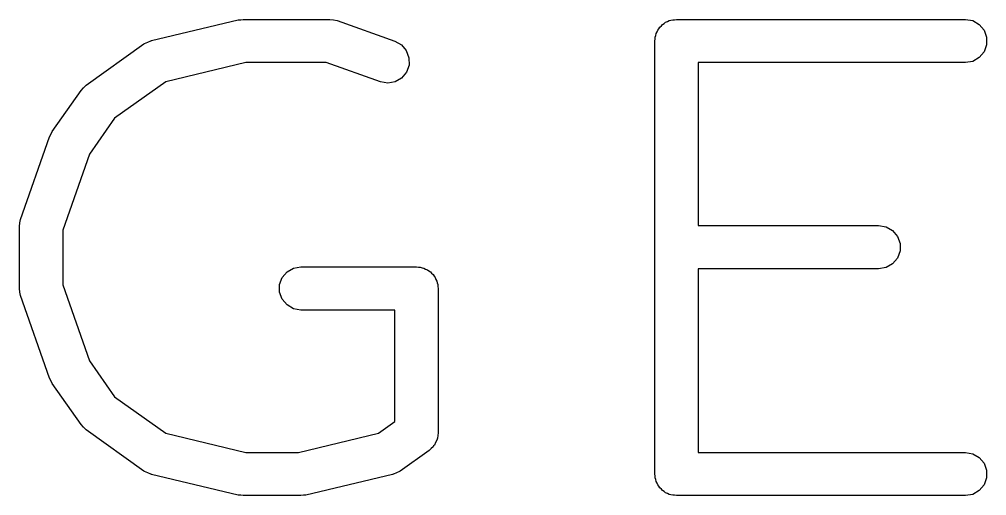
# Model space of a CAD drawing. Extents: x 81 to 182, y -126 to -101.
# Drawn here: x 128.17 to 148.42, y -110.56 to -100.58 of the extents above; entities that cross this region are included whole.
import ezdxf

# ---------------------------------------------------------------- set-up
doc = ezdxf.new("R2010")
doc.units = 0
doc.header["$MEASUREMENT"] = 0
doc.layers.add('BLACK', color=7, linetype='CONTINUOUS')

msp = doc.modelspace()

# ---------------------------------------------------------------- linework, layer by layer
at = {"layer": 'Black'}
for p, q in [((130.939, -101.023), (132.754, -100.591)), ((132.754, -100.591), (132.806, -100.588)), ((132.806, -100.588), (132.859, -100.579)), ((132.859, -100.579), (134.673, -100.579)), ((134.673, -100.579), (134.749, -100.592)), ((134.749, -100.592), (134.825, -100.605)), ((134.825, -100.605), (136.035, -101.037)), ((141.673, -100.665), (141.703, -100.64)), ((141.703, -100.64), (141.741, -100.626)), ((141.741, -100.626), (141.775, -100.606)), ((141.775, -100.606), (141.814, -100.599)), ((141.814, -100.599), (141.851, -100.586)), ((141.851, -100.586), (141.891, -100.586)), ((141.891, -100.586), (141.93, -100.579)), ((141.93, -100.579), (147.978, -100.579)), ((147.978, -100.579), (148.133, -100.606)), ((148.133, -100.606), (148.269, -100.685)), ((141.504, -100.877), (141.524, -100.843)), ((141.524, -100.843), (141.537, -100.806)), ((141.537, -100.806), (141.563, -100.775)), ((141.563, -100.775), (141.583, -100.741)), ((141.583, -100.741), (141.613, -100.715)), ((141.613, -100.715), (141.639, -100.685)), ((141.639, -100.685), (141.673, -100.665)), ((148.269, -100.685), (148.37, -100.806)), ((148.37, -100.806), (148.424, -100.954)), ((130.859, -101.058), (130.923, -101.027)), ((130.923, -101.027), (130.931, -101.026)), ((130.931, -101.026), (130.939, -101.023)), ((136.035, -101.037), (136.172, -101.115)), ((141.476, -101.032), (141.483, -100.993)), ((141.476, -110.104), (141.476, -101.032)), ((141.483, -100.954), (141.497, -100.916)), ((141.483, -100.993), (141.483, -100.954)), ((141.497, -100.916), (141.504, -100.877)), ((148.424, -100.954), (148.424, -101.111)), ((129.571, -101.959), (130.781, -101.095)), ((130.781, -101.095), (130.788, -101.091)), ((130.788, -101.091), (130.795, -101.086)), ((130.795, -101.086), (130.859, -101.058)), ((136.172, -101.115), (136.274, -101.235)), ((136.274, -101.235), (136.329, -101.383)), ((148.37, -101.259), (148.269, -101.38)), ((148.424, -101.111), (148.37, -101.259)), ((136.329, -101.383), (136.33, -101.54)), ((148.133, -101.459), (147.978, -101.486)), ((148.269, -101.38), (148.133, -101.459)), ((132.912, -101.486), (131.236, -101.885)), ((134.594, -101.486), (132.912, -101.486)), ((135.73, -101.891), (134.594, -101.486)), ((136.33, -101.54), (136.277, -101.689)), ((147.978, -101.486), (142.384, -101.486)), ((142.384, -101.486), (142.384, -104.898)), ((136.176, -101.81), (136.04, -101.89)), ((136.277, -101.689), (136.176, -101.81)), ((128.858, -102.932), (129.463, -102.068)), ((129.463, -102.068), (129.517, -102.014)), ((129.517, -102.014), (129.571, -101.959)), ((131.236, -101.885), (130.162, -102.652)), ((135.885, -101.918), (135.73, -101.891)), ((136.04, -101.89), (135.885, -101.918)), ((130.162, -102.652), (129.638, -103.401)), ((128.197, -104.77), (128.802, -103.042)), ((128.802, -103.042), (128.832, -102.988)), ((128.832, -102.988), (128.858, -102.932)), ((129.638, -103.401), (129.079, -104.997)), ((128.172, -104.92), (128.185, -104.845)), ((128.185, -104.845), (128.197, -104.77)), ((142.384, -104.898), (146.163, -104.898)), ((146.163, -104.898), (146.319, -104.926)), ((128.172, -106.216), (128.172, -104.92)), ((129.079, -104.997), (129.079, -106.139)), ((146.319, -104.926), (146.455, -105.005)), ((146.455, -105.005), (146.556, -105.125)), ((146.556, -105.125), (146.61, -105.273)), ((146.61, -105.273), (146.61, -105.431)), ((146.61, -105.431), (146.556, -105.579)), ((146.455, -105.699), (146.319, -105.778)), ((146.556, -105.579), (146.455, -105.699)), ((133.675, -105.989), (133.777, -105.869)), ((133.777, -105.869), (133.913, -105.79)), ((133.913, -105.79), (134.068, -105.762)), ((134.068, -105.762), (136.487, -105.762)), ((136.487, -105.762), (136.526, -105.769)), ((136.526, -105.769), (136.566, -105.769)), ((136.566, -105.769), (136.603, -105.783)), ((136.603, -105.783), (136.642, -105.79)), ((136.642, -105.79), (136.677, -105.81)), ((136.677, -105.81), (136.714, -105.823)), ((136.714, -105.823), (136.744, -105.849)), ((136.744, -105.849), (136.779, -105.869)), ((136.779, -105.869), (136.804, -105.899)), ((136.804, -105.899), (136.835, -105.924)), ((146.163, -105.806), (142.384, -105.806)), ((142.384, -105.806), (142.384, -109.65)), ((146.319, -105.778), (146.163, -105.806)), ((133.621, -106.137), (133.675, -105.989)), ((136.835, -105.924), (136.855, -105.959)), ((136.855, -105.959), (136.88, -105.989)), ((136.88, -105.989), (136.894, -106.026)), ((136.894, -106.026), (136.913, -106.061)), ((136.913, -106.061), (136.92, -106.1)), ((136.92, -106.1), (136.934, -106.137)), ((128.185, -106.291), (128.172, -106.216)), ((128.197, -106.366), (128.185, -106.291)), ((129.079, -106.139), (129.638, -107.735)), ((133.621, -106.295), (133.621, -106.137)), ((133.675, -106.443), (133.621, -106.295)), ((136.934, -106.137), (136.934, -106.177)), ((136.934, -106.177), (136.941, -106.216)), ((136.941, -106.216), (136.941, -109.24)), ((128.802, -108.094), (128.197, -106.366)), ((133.777, -106.563), (133.675, -106.443)), ((133.913, -106.642), (133.777, -106.563)), ((134.068, -106.67), (133.913, -106.642)), ((136.034, -106.67), (134.068, -106.67)), ((136.034, -109.006), (136.034, -106.67)), ((129.638, -107.735), (130.162, -108.484)), ((128.832, -108.148), (128.802, -108.094)), ((128.858, -108.204), (128.832, -108.148)), ((129.463, -109.068), (128.858, -108.204)), ((130.162, -108.484), (131.236, -109.251)), ((129.517, -109.122), (129.463, -109.068)), ((129.571, -109.177), (129.517, -109.122)), ((135.691, -109.251), (136.034, -109.006)), ((130.781, -110.041), (129.571, -109.177)), ((131.236, -109.251), (132.912, -109.65)), ((134.015, -109.65), (135.691, -109.251)), ((136.926, -109.353), (136.917, -109.373)), ((136.931, -109.296), (136.926, -109.353)), ((136.941, -109.24), (136.931, -109.296)), ((136.835, -109.531), (136.791, -109.568)), ((136.846, -109.512), (136.835, -109.531)), ((136.861, -109.496), (136.846, -109.512)), ((136.885, -109.444), (136.861, -109.496)), ((136.913, -109.395), (136.885, -109.444)), ((136.917, -109.373), (136.913, -109.395)), ((132.912, -109.65), (134.015, -109.65)), ((136.751, -109.609), (136.146, -110.041)), ((136.791, -109.568), (136.751, -109.609)), ((142.384, -109.65), (147.978, -109.65)), ((147.978, -109.65), (148.133, -109.678)), ((148.133, -109.678), (148.269, -109.756)), ((148.269, -109.756), (148.37, -109.877)), ((148.37, -109.877), (148.424, -110.025)), ((130.788, -110.045), (130.781, -110.041)), ((130.795, -110.05), (130.788, -110.045)), ((130.859, -110.078), (130.795, -110.05)), ((130.923, -110.109), (130.859, -110.078)), ((130.931, -110.11), (130.923, -110.109)), ((130.939, -110.113), (130.931, -110.11)), ((132.754, -110.545), (130.939, -110.113)), ((135.987, -110.113), (134.173, -110.545)), ((135.995, -110.11), (135.987, -110.113)), ((136.004, -110.109), (135.995, -110.11)), ((136.067, -110.078), (136.004, -110.109)), ((136.132, -110.05), (136.067, -110.078)), ((136.138, -110.045), (136.132, -110.05)), ((136.146, -110.041), (136.138, -110.045)), ((141.483, -110.143), (141.476, -110.104)), ((141.483, -110.183), (141.483, -110.143)), ((148.424, -110.025), (148.424, -110.183)), ((141.497, -110.22), (141.483, -110.183)), ((141.504, -110.259), (141.497, -110.22)), ((141.524, -110.293), (141.504, -110.259)), ((141.537, -110.331), (141.524, -110.293)), ((141.563, -110.361), (141.537, -110.331)), ((141.583, -110.395), (141.563, -110.361)), ((148.37, -110.331), (148.269, -110.451)), ((148.424, -110.183), (148.37, -110.331)), ((132.806, -110.548), (132.754, -110.545)), ((132.859, -110.557), (132.806, -110.548)), ((134.068, -110.557), (132.859, -110.557)), ((134.12, -110.548), (134.068, -110.557)), ((134.173, -110.545), (134.12, -110.548)), ((141.613, -110.421), (141.583, -110.395)), ((141.639, -110.451), (141.613, -110.421)), ((141.673, -110.471), (141.639, -110.451)), ((141.703, -110.497), (141.673, -110.471)), ((141.741, -110.51), (141.703, -110.497)), ((141.775, -110.53), (141.741, -110.51)), ((141.814, -110.537), (141.775, -110.53)), ((141.851, -110.55), (141.814, -110.537)), ((141.891, -110.55), (141.851, -110.55)), ((141.93, -110.557), (141.891, -110.55)), ((147.978, -110.557), (141.93, -110.557)), ((148.133, -110.53), (147.978, -110.557)), ((148.269, -110.451), (148.133, -110.53))]:
    msp.add_line(p, q, dxfattribs=at)

doc.saveas('drawing.dxf')
